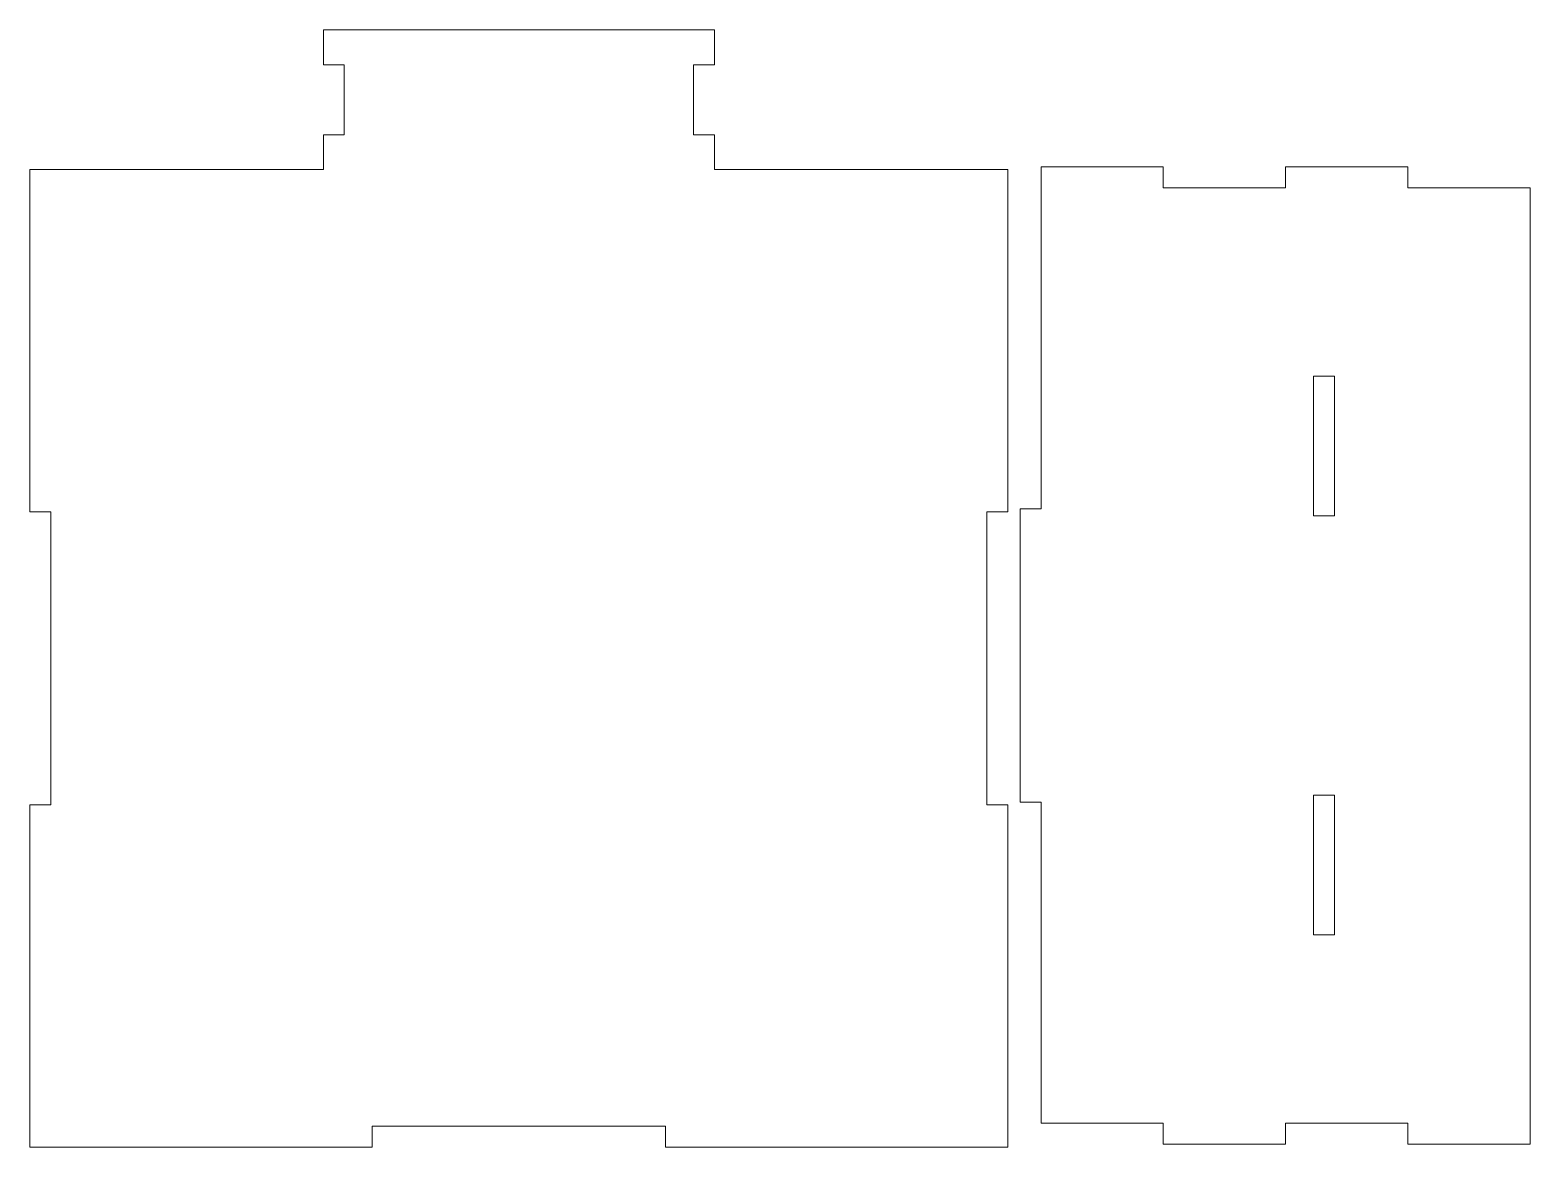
# Model space of a CAD drawing. Header units: millimetres. Extents: x 1 to 216, y 1 to 161.
import ezdxf

# ---------------------------------------------------------------- set-up
doc = ezdxf.new("R2010")
doc.units = ezdxf.units.MM
doc.layers.add('Top$1', color=7, linetype='Continuous', true_color=0xffffff)

msp = doc.modelspace()

# ---------------------------------------------------------------- linework, layer by layer
at = {"layer": 'Top$1', "color": 155, "linetype": 'Continuous', "lineweight": 18}
for p, q in [((43.1, 160.86), (43.1, 155.86)), ((99.1, 160.86), (43.1, 160.86)), ((99.1, 155.86), (99.1, 160.86)), ((43.1, 155.86), (46.1, 155.86)), ((46.1, 155.86), (46.1, 145.86)), ((96.1, 155.86), (99.1, 155.86)), ((96.1, 145.86), (96.1, 155.86)), ((46.1, 145.86), (43.1, 145.86)), ((43.1, 145.86), (43.1, 140.86)), ((99.1, 145.86), (96.1, 145.86)), ((99.1, 140.86), (99.1, 145.86)), ((43.1, 140.86), (1.1, 140.86)), ((1.1, 140.86), (1.1, 91.86)), ((141.1, 140.86), (99.1, 140.86)), ((141.1, 91.86), (141.1, 140.86)), ((145.84, 141.27), (163.34, 141.27)), ((145.84, 92.27), (145.84, 141.27)), ((163.34, 141.27), (163.34, 138.27)), ((180.84, 138.27), (180.84, 141.27)), ((180.84, 141.27), (198.34, 141.27)), ((198.34, 141.27), (198.34, 138.27)), ((163.34, 138.27), (180.84, 138.27)), ((198.34, 138.27), (215.84, 138.27)), ((215.84, 138.27), (215.84, 1.27)), ((187.84, 111.27), (184.84, 111.27)), ((184.84, 111.27), (184.84, 91.27)), ((187.84, 91.27), (187.84, 111.27)), ((1.1, 91.86), (4.1, 91.86)), ((4.1, 91.86), (4.1, 49.86)), ((138.1, 91.86), (141.1, 91.86)), ((138.1, 49.86), (138.1, 91.86)), ((145.84, 92.27), (142.84, 92.27)), ((142.84, 92.27), (142.84, 50.27)), ((184.84, 91.27), (187.84, 91.27)), ((1.1, 49.86), (1.1, 0.86)), ((4.1, 49.86), (1.1, 49.86)), ((141.1, 49.86), (138.1, 49.86)), ((141.1, 0.86), (141.1, 49.86)), ((142.84, 50.27), (145.84, 50.27)), ((145.84, 4.27), (145.84, 50.27)), ((187.84, 51.27), (184.84, 51.27)), ((184.84, 51.27), (184.84, 31.27)), ((187.84, 31.27), (187.84, 51.27)), ((184.84, 31.27), (187.84, 31.27)), ((50.1, 0.86), (50.1, 3.86)), ((50.1, 3.86), (92.1, 3.86)), ((92.1, 3.86), (92.1, 0.86)), ((163.34, 4.27), (145.84, 4.27)), ((163.34, 1.27), (163.34, 4.27)), ((180.84, 4.27), (180.84, 1.27)), ((198.34, 4.27), (180.84, 4.27)), ((198.34, 1.27), (198.34, 4.27)), ((1.1, 0.86), (50.1, 0.86)), ((92.1, 0.86), (141.1, 0.86)), ((180.84, 1.27), (163.34, 1.27)), ((215.84, 1.27), (198.34, 1.27))]:
    msp.add_line(p, q, dxfattribs=at)

doc.saveas('drawing.dxf')
